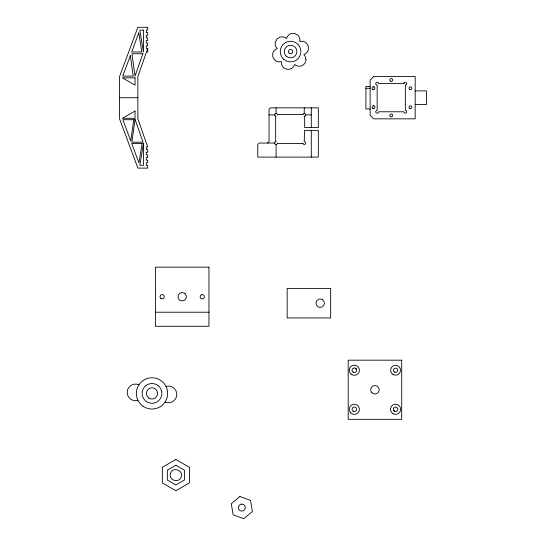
<?xml version="1.0" encoding="UTF-8"?>
<svg xmlns="http://www.w3.org/2000/svg" width="546" height="546" viewBox="0 0 546 546"><rect width="100%" height="100%" fill="white"/><g stroke="black" fill="none" stroke-linecap="round" stroke-linejoin="round"><path stroke-width="0.82" d="M147.713 48.423L137.858 76.583L137.858 118.83L147.713 146.99L146.301 146.99L146.301 149.631L147.713 149.631L147.713 152.273L146.301 152.273L146.301 154.914L147.713 154.914L147.713 157.548L146.301 157.548L146.301 160.19L147.713 160.19L147.713 162.831L146.301 162.831L146.301 165.472L147.713 165.472L147.713 168.113L137.858 168.113L119.547 118.83L119.547 76.583L137.858 27.3L147.713 27.3L147.713 29.941L146.301 29.941L146.301 32.583L147.713 32.583L147.713 35.224L146.301 35.224L146.301 37.858L147.713 37.858L147.713 40.5L146.301 40.5L146.301 43.141L147.713 43.141L147.713 45.782L146.301 45.782L146.301 48.423L147.713 48.423L147.713 52.443M267.629 143.038L269.041 141.626L269.041 109.241L270.447 107.835L318.325 107.835L318.325 127.546L304.668 127.546L304.668 116.284L304.245 116.284A1.406 1.406 0 0 0 305.651 114.872L311.281 114.872M373.505 89.612L373.867 89.564M373.505 108.62L373.867 108.572M370.127 86.439L365.902 86.439L365.902 108.968L370.127 108.968M365.902 88.268L370.127 88.268M415.185 90.875L426.453 90.875L426.453 104.539L415.185 104.539M119.547 97.707L137.858 97.707M269.041 114.872L274.672 114.872A1.406 1.406 0 0 0 276.078 116.284L275.655 116.284L275.655 141.626L276.078 141.626A1.406 1.406 0 0 0 274.672 143.038L259.179 143.038L257.773 144.444L257.773 157.118L318.325 157.118L318.325 130.364L304.525 130.364L304.245 141.626A1.406 1.406 0 0 1 305.651 143.038A1.406 1.406 0 0 1 304.245 144.444A1.406 1.406 0 0 1 302.832 143.038L302.832 143.462L277.491 143.462L277.491 143.038A1.406 1.406 0 0 1 276.078 144.444L276.078 157.118M155.439 312.216L208.947 312.216M373.505 86.794L373.867 86.841M373.505 105.801L373.867 105.849M355.453 368.277L356.279 369.103L355.63 368.413M394.437 411.247A2.252 2.252 0 0 1 394.437 407.35A2.252 2.252 0 0 1 397.822 409.295A2.252 2.252 0 0 1 394.437 411.247L393.618 410.421L394.267 411.111M311.281 107.835L311.281 127.546M311.281 130.364L311.281 157.118M304.245 107.835L304.245 113.466A1.406 1.406 0 0 1 305.651 114.872M276.078 107.835L276.078 113.466A1.406 1.406 0 0 0 274.672 114.872M165.998 386.411A8.347 8.347 0 0 1 176.768 394.894A8.347 8.347 0 0 1 165.056 402.027M138.001 400.389A8.347 8.347 0 0 1 127.232 391.905A8.347 8.347 0 0 1 138.95 384.773M276.078 144.444A1.406 1.406 0 0 1 274.672 143.038M276.078 113.466A1.406 1.406 0 0 1 277.491 114.872L277.491 114.448L302.832 114.448L302.832 114.872A1.406 1.406 0 0 1 304.245 113.466M305.972 59.569L305.842 60.995A6.784 6.784 0 0 1 294.635 64.503L293.946 66.052A6.798 6.798 0 0 1 289.994 69.069L288.329 69.328A6.798 6.798 0 0 1 281.395 61.541A6.825 6.825 0 0 1 274.747 60.033L272.863 57.043L272.727 53.515A6.825 6.825 0 0 1 275.744 49.256L277.348 48.601L276.208 47.243A6.784 6.784 0 0 1 275.32 42.124L276.945 39.019L279.907 37.135A6.784 6.784 0 0 1 286.527 38.616A6.784 6.784 0 0 1 291.12 33.627L294.628 33.477L297.741 35.108A6.784 6.784 0 0 1 299.768 41.578A6.784 6.784 0 0 1 306.381 43.059L308.265 46.021L308.408 49.529A6.784 6.784 0 0 1 303.822 54.525L304.996 56.054L305.972 59.569M170.434 473.662C168.298 480.576 179.709 483.633 181.313 476.576C183.449 469.656 172.045 466.598 170.434 473.662M133.736 119.697L130.787 140.991L122.877 119.697L133.736 119.697M135.039 119.308L131.873 142.192L143.052 142.192L135.039 119.308M142.151 143.448L138.896 162.817L131.695 143.448L142.151 143.448M143.489 143.448L139.81 165.295L143.489 165.295L143.489 143.448M142.868 53.733L135.039 76.106L131.941 53.733L142.868 53.733M130.337 55.631L122.734 76.106L133.21 76.106L130.337 55.631M138.78 32.903L131.695 51.966L141.871 51.966L138.78 32.903M373.648 76.583L370.127 80.105L370.127 115.308L373.648 118.83L415.185 118.83L415.185 76.583L373.648 76.583M239.912 496.498L231.258 503.719L233.183 514.817L243.755 518.7L252.409 511.486L250.484 500.389L239.912 496.498M175.873 459.486L162.339 467.301L162.339 482.93L175.873 490.745L189.407 482.93L189.407 467.301L175.873 459.486M175.873 465.26L167.335 470.188L167.335 480.043L175.873 484.971L184.411 480.043L184.411 470.188L175.873 465.26M135.039 111.07L122.365 118.318L135.039 118.318L135.039 111.07M201.713 294.69L201.208 294.901A2.109 2.109 0 0 0 202.805 298.771L203.317 298.56A2.109 2.109 0 0 0 201.713 294.69M241.837 504.088L240.922 504.204A3.515 3.515 0 0 0 241.837 511.117L242.745 510.995A3.515 3.515 0 0 0 241.837 504.088M143.489 30.119L139.81 30.119L143.489 51.966L143.489 30.119M135.039 77.846L122.365 77.846L135.039 85.094L135.039 77.846M403.917 83.34L378.576 83.627A1.406 1.406 0 0 0 377.163 82.214A1.406 1.406 0 0 0 375.757 83.627A1.406 1.406 0 0 0 377.163 85.033L377.163 110.381A1.406 1.406 0 0 0 375.757 111.787A1.406 1.406 0 0 0 377.163 113.193A1.406 1.406 0 0 0 378.576 111.787L403.917 111.787A1.406 1.406 0 0 0 405.33 113.193A1.406 1.406 0 0 0 406.736 111.787A1.406 1.406 0 0 0 405.33 110.381L405.33 85.033A1.406 1.406 0 0 0 406.736 83.627A1.406 1.406 0 0 0 405.33 82.214A1.406 1.406 0 0 0 403.917 83.627L403.917 83.34M208.947 267.158L155.439 267.158L155.439 326.296L208.947 326.296L208.947 267.158M330.678 288.39L287.162 288.39L287.162 317.956L330.678 317.956L330.678 288.39M401.699 360.189L348.191 360.189L348.191 419.335L401.699 419.335L401.699 360.189M322.297 299.515L321.28 299.092A4.225 4.225 0 0 0 318.072 306.832L319.089 307.255A4.225 4.225 0 0 0 322.297 299.515M185.183 293.741L184.309 293.072A4.225 4.225 0 0 0 179.211 299.713L180.084 300.389A4.225 4.225 0 0 0 185.183 293.741M143.373 406.456A15.643 15.643 0 0 0 167.615 394.342A15.643 15.643 0 0 0 145.011 379.402A15.643 15.643 0 0 0 143.373 406.456M148.894 398.102A5.631 5.631 0 0 0 157.623 393.741A5.631 5.631 0 0 0 149.481 388.363A5.631 5.631 0 0 0 148.894 398.102M146.546 401.651A9.896 9.896 0 0 0 161.875 394A9.896 9.896 0 0 0 147.577 384.548A9.896 9.896 0 0 0 146.546 401.651M353.201 372.181A2.252 2.252 0 0 0 356.579 370.229A2.252 2.252 0 0 0 353.201 368.277A2.252 2.252 0 0 0 353.201 372.181M353.201 411.247A2.252 2.252 0 0 0 356.579 409.295A2.252 2.252 0 0 0 353.201 407.35A2.252 2.252 0 0 0 353.201 411.247M394.512 372.058A2.109 2.109 0 0 0 397.679 370.229A2.109 2.109 0 0 0 394.512 368.4A2.109 2.109 0 0 0 394.512 372.058M393.093 374.515A4.955 4.955 0 0 0 400.518 370.229A4.955 4.955 0 0 0 393.093 365.936A4.955 4.955 0 0 0 393.093 374.515M350.723 412.899A5.091 5.091 0 0 0 359.248 410.619A5.091 5.091 0 0 0 353.009 404.381A5.091 5.091 0 0 0 350.723 412.899M393.018 413.711A5.091 5.091 0 0 0 400.662 409.295A5.091 5.091 0 0 0 393.018 404.886A5.091 5.091 0 0 0 393.018 413.711M351.781 374.638A5.091 5.091 0 0 0 359.418 370.229A5.091 5.091 0 0 0 351.781 365.813A5.091 5.091 0 0 0 351.781 374.638M371.956 392.751A4.225 4.225 0 0 0 379.026 390.854A4.225 4.225 0 0 0 373.853 385.681A4.225 4.225 0 0 0 371.956 392.751M409.404 108.204A1.406 1.406 0 0 0 411.759 107.576A1.406 1.406 0 0 0 410.032 105.849A1.406 1.406 0 0 0 409.404 108.204M390.54 116.667A1.406 1.406 0 0 0 392.656 115.445A1.406 1.406 0 0 0 390.54 114.23A1.406 1.406 0 0 0 390.54 116.667M372.802 89.421A1.406 1.406 0 0 0 374.911 88.199A1.406 1.406 0 0 0 372.802 86.985A1.406 1.406 0 0 0 372.802 89.421M409.691 89.421A1.406 1.406 0 0 0 411.807 88.199A1.406 1.406 0 0 0 409.691 86.985A1.406 1.406 0 0 0 409.691 89.421M390.54 81.183A1.406 1.406 0 0 0 392.656 79.962A1.406 1.406 0 0 0 390.54 78.747A1.406 1.406 0 0 0 390.54 81.183M372.802 108.429A1.406 1.406 0 0 0 374.911 107.214A1.406 1.406 0 0 0 372.802 105.992A1.406 1.406 0 0 0 372.802 108.429M160.872 298.423A2.109 2.109 0 0 0 164.23 296.969A2.109 2.109 0 0 0 161.295 294.792A2.109 2.109 0 0 0 160.872 298.423M283.606 59.145A10.306 10.306 0 0 0 300.634 53.808A10.306 10.306 0 0 0 287.503 41.728A10.306 10.306 0 0 0 283.606 59.145M286.302 56.211A6.32 6.32 0 0 0 296.744 52.942A6.32 6.32 0 0 0 288.691 45.53A6.32 6.32 0 0 0 286.302 56.211M289.148 53.119A2.116 2.116 0 0 0 292.649 52.027A2.116 2.116 0 0 0 289.946 49.543A2.116 2.116 0 0 0 289.148 53.119"/></g></svg>
